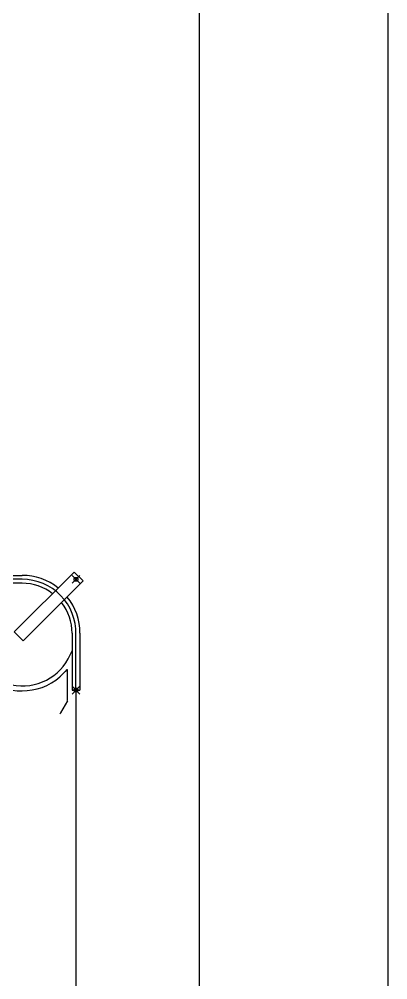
# Model space of a CAD drawing. Extents: x -3873 to 164127, y 7129 to 96529.
# Drawn here: x 66690 to 69017, y 57296 to 63366 of the extents above; entities that cross this region are included whole.
import ezdxf

# ---------------------------------------------------------------- set-up
doc = ezdxf.new("R2010")
doc.units = 0
doc.header["$PDMODE"] = 35
doc.header["$PDSIZE"] = 25
doc.layers.get('0').update_dxf_attribs({"linetype": 'CONTINUOUS'})
for name, color, linetype in [('BUILDING', 2, 'CONTINUOUS'), ('LAYOUT', 90, 'CONTINUOUS'), ('LOGISTICS', 3, 'CONTINUOUS')]:
    doc.layers.add(name, color=color, linetype=linetype)

# ---------------------------------------------------------------- blocks, each defined once
blk = doc.blocks.new('general_wheeld_90_680b')
at = {"ltscale": 10}
for p, q in [((98, 844.2), (103, 852.9)), ((53.4, 766.9), (98, 844.2)), ((53, 765.5), (53, 573.3)), ((25, 700), (-25, 700)), ((-25, 340), (-25, 700)), ((25, 340), (25, 700)), ((99.7, 614.7), (100.5, 615.4)), ((100.5, 615.4), (101.5, 616.3)), ((577.2, 617.5), (577.9, 616.8)), ((578.6, 616.2), (577.9, 616.8)), ((65, 580), (57.6, 571.6)), ((65.7, 580.8), (65, 580)), ((616.2, 578.6), (616.8, 577.9)), ((616.8, 577.9), (617.5, 577.2)), ((-46, 10.6), (332.9, 389.5)), ((332.9, 389.5), (389.5, 332.9)), ((389.5, 332.9), (10.6, -46)), ((571.6, 57.6), (580, 65)), ((580.8, 65.7), (580, 65)), ((614.7, 99.7), (615.4, 100.5)), ((616.3, 101.5), (615.4, 100.5)), ((766.9, 53.4), (844.2, 98)), ((852.9, 103), (844.2, 98)), ((10.6, -46), (-46, 10.6)), ((340, 25), (700, 25)), ((573.3, 53), (765.5, 53)), ((700, -25), (700, 25)), ((700, -25), (340, -25))]:
    blk.add_line(p, q, dxfattribs=at)
blk.add_lwpolyline([(0, 700), (0.1, 348, 0.421122), (340, 0), (700, 0)], format="xyb", dxfattribs=at)
for centre, radius, start, end in [((55.6, 765.5), 2.65, 149.99894, 179.99878), ((340, 340), 334, 289.4394, 160.56062), ((340, 340), 365, 49.47833, 130.79493), ((340, 340), 365, 131.175, 138.73049), ((340, 340), 365, 40.82875, 49.17124), ((55.6, 573.3), 2.65, 180.00206, 318.8858), ((340, 340), 365, 319.20506, 40.52169), ((340, 340), 365, 180, 218.70838), ((340, 340), 315, 180, 217.70466), ((340, 340), 315, 232.29536, 270), ((340, 340), 365, 311.26951, 318.825), ((340, 340), 365, 231.29163, 270), ((573.3, 55.6), 2.65, 131.11396, 270.00038), ((765.5, 55.6), 2.65, 269.99985, 300.00196)]:
    blk.add_arc(centre, radius, start, end, dxfattribs=at)
at = {"color": 5, "ltscale": 10}
for p in [(0, 700), (0, 0), (700, 0)]:
    blk.add_point(p, dxfattribs=at)

msp = doc.modelspace()

# ---------------------------------------------------------------- linework, layer by layer
at = {"layer": 'BUILDING', "color": 2, "linetype": 'BYBLOCK'}
msp.add_line((69016.8, 70930), (69016.8, 38980), dxfattribs=at)
at = {"layer": 'LAYOUT', "color": 2, "ltscale": 20}
for p, q in [((67828.2, 43340.6), (67828.2, 64527)), ((67048.1, 59126.7), (67048.1, 53186.7))]:
    msp.add_line(p, q, dxfattribs=at)
at = {"layer": 'LOGISTICS', "color": 2}
msp.add_lwpolyline([(57566.8, 66080), (69016.8, 66080), (69016.8, 39080), (57566.8, 39080)], close=True, dxfattribs=at)

# ---------------------------------------------------------------- block references
at = {"layer": 'LAYOUT', "color": 2, "ltscale": 20, "rotation": 180}
msp.add_blockref('general_wheeld_90_680b', (67048.1, 59826.7), dxfattribs=at)

doc.saveas('drawing.dxf')
